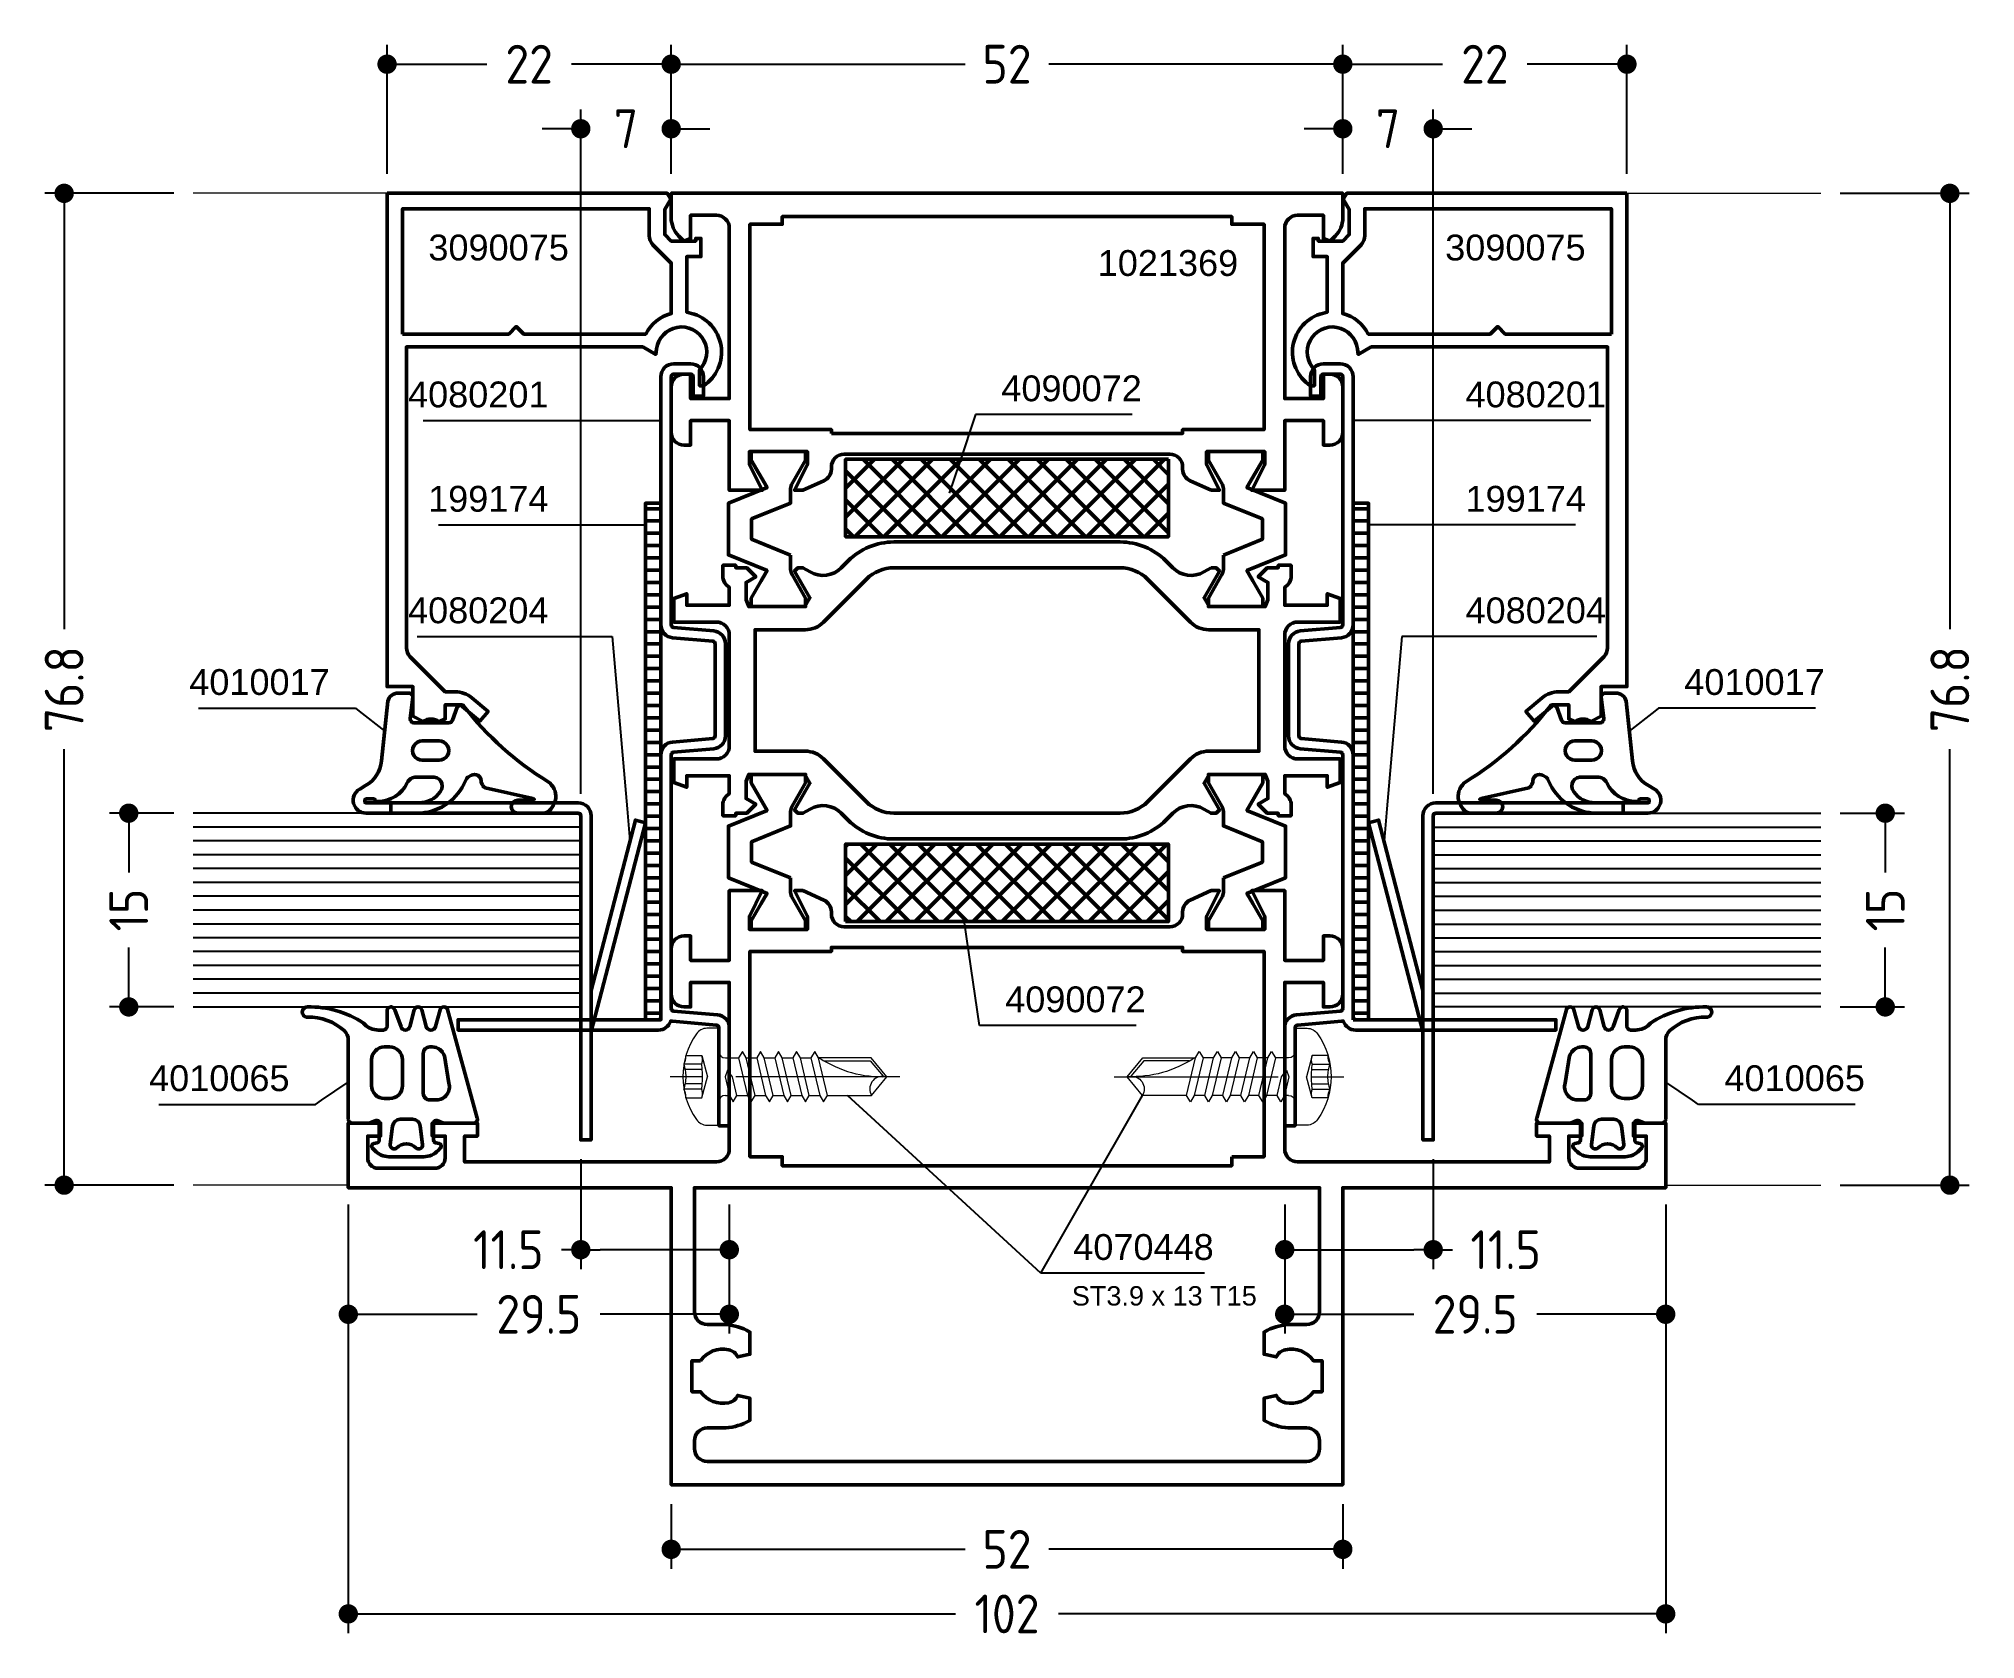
# Model space of a CAD drawing. Header units: millimetres. Extents: x 30 to 180, y 80 to 204.
import ezdxf

# ---------------------------------------------------------------- set-up
doc = ezdxf.new("R2010")
doc.units = ezdxf.units.MM
doc.linetypes.add('CENTER', pattern=[50.8, 31.75, -6.35, 6.35, -6.35])
doc.linetypes.add('HIDDEN', pattern=[9.525, 6.35, -3.175])
for name, color, linetype, lineweight in [('AM_5', 3, 'Continuous', 25), ('AM_C', 50, 'Continuous', 50), ('AM_S', 80, 'Continuous', 50), ('Cent3', 70, 'CENTER', 18), ('CHide4', 10, 'HIDDEN', 13), ('Cont2', 2, 'Continuous', 25), ('Cont3', 70, 'Continuous', 18), ('Cont4', 10, 'Continuous', 13)]:
    doc.layers.add(name, color=color, linetype=linetype, lineweight=lineweight)
doc.styles.add('HBS_DIMTEXTSTYLE', font='isocp.shx')
doc.styles.add('SWISSL', font='swissl.ttf')
doc.dimstyles.new('Konstruktionsschnitt 1-1$0', dxfattribs={"dimscale": 0, "dimtxt": 3, "dimasz": 1.5, "dimexe": 1.5, "dimexo": 1.5, "dimgap": 1.5, "dimtad": 0, "dimdsep": 46, "dimtxsty": 'HBS_DIMTEXTSTYLE', "dimblk": 'PUNKT', "dimcen": 0, "dimclrd": 3, "dimclre": 3, "dimclrt": 2, "dimadec": 1, "dimazin": 2, "dimtfac": 0.7, "dimtofl": 0, "dimtmove": 0, "dimatfit": 3, "dimfxl": 0, "dimtolj": 1, "dimtzin": 0, "dimarcsym": 0})

# ---------------------------------------------------------------- blocks, each defined once
blk = doc.blocks.new('*U22', base_point=(71.57, 97.47))
for p, q in [((71.57, 111.39), (41.57, 111.39)), ((71.57, 110.32), (41.57, 110.32)), ((71.57, 109.25), (41.57, 109.25)), ((71.57, 108.18), (41.57, 108.18)), ((71.57, 107.11), (41.57, 107.11)), ((71.57, 106.04), (41.57, 106.04)), ((71.57, 104.97), (41.57, 104.97)), ((71.57, 103.89), (41.57, 103.89)), ((71.57, 102.82), (41.57, 102.82)), ((71.57, 101.75), (41.57, 101.75)), ((71.57, 100.68), (41.57, 100.68)), ((71.57, 99.61), (41.57, 99.61)), ((71.57, 98.54), (41.57, 98.54))]:
    blk.add_line(p, q)
blk.add_lwpolyline([(41.57, 97.47), (71.57, 97.47), (71.57, 112.47), (41.57, 112.47)])
blk = doc.blocks.new('ws4070448')
at = {"layer": 'Cent3', "ltscale": 0.4}
blk.add_lwpolyline([(0, -14), (0, 3.8)], dxfattribs=at)
at = {"layer": 'CHide4', "ltscale": 0.3}
for p, q in [((-0.97, 1.33), (-0.97, 2.72)), ((-0.56, 1.33), (-0.56, 2.61)), ((0.56, 1.33), (0.56, 2.61)), ((0.97, 1.33), (0.97, 2.72))]:
    blk.add_line(p, q, dxfattribs=at)
for points in [[(-1.65, 2.56), (-1.65, 1.33)], [(1.65, 2.56), (1.65, 1.33)], [(-1.65, 1.33), (0, 0.89)], [(1.65, 1.33), (0, 0.89)]]:
    blk.add_lwpolyline(points, dxfattribs=at)
for centre, radius, start, end in [((-1.59, 3.84), 1.28, 267.2848, 298.8872), ((0, 5.49), 2.94, 250.6988, 289.3012), ((1.59, 3.84), 1.28, 241.1128, 272.7152), ((-1.31, 2.49), 1.21, 253.6643, 286.3357), ((0, 11.41), 10.13, 264.4948, 275.5052), ((1.31, 2.49), 1.21, 253.6643, 286.3357)]:
    blk.add_arc(centre, radius, start, end, dxfattribs=at)
at = {"layer": 'Cont4'}
blk.add_lwpolyline([(3.32, 1.75, 0.314856), (-3.32, 1.75, 0.244912), (-3.75, 0.93), (-3.75, 0), (3.75, 0), (3.75, 0.93, 0.244912), (3.32, 1.75, 0.138291)], format="xyb", dxfattribs=at)
for points in [[(-1.95, -1.1), (-1.45, -1.39), (0, -1.04), (0.5, -0.67), (0, -0.47), (-1.45, -0.81)], [(-1.95, -2.5), (-1.45, -2.79), (1.45, -2.1), (1.95, -1.81), (1.45, -1.52), (-1.45, -2.21)], [(-1.95, -3.9), (-1.45, -4.19), (1.45, -3.5), (1.95, -3.21), (1.45, -2.92), (-1.45, -3.61)], [(-1.95, -5.3), (-1.45, -5.59), (1.45, -4.9), (1.95, -4.61), (1.45, -4.32), (-1.45, -5.01)], [(-1.95, -6.7), (-1.45, -6.99), (1.45, -6.3), (1.95, -6.01), (1.45, -5.72), (-1.45, -6.41)], [(-1.45, -8.39), (1.45, -7.7), (1.95, -7.41), (1.45, -7.12), (-1.45, -7.81), (-1.95, -8.1)]]:
    blk.add_lwpolyline(points, close=True, dxfattribs=at)
for points in [[(-1.45, -0.5), (-1.45, -0.81)], [(-1.45, -1.39), (-1.45, -2.21)], [(-1.45, -1.39), (-1.45, -2.21)], [(1.45, -0.5), (1.45, -1.52)], [(-1.45, -2.79), (-1.45, -3.61)], [(1.45, -2.1), (1.45, -2.92)], [(-1.45, -4.19), (-1.45, -5.01)], [(1.45, -3.5), (1.45, -4.32)], [(-1.45, -5.59), (-1.45, -6.41)], [(1.45, -4.9), (1.45, -5.72)], [(-1.45, -6.99), (-1.45, -7.81)], [(1.45, -6.3), (1.45, -7.12)], [(-1.45, -8.38), (-1.45, -11.81), (0, -13), (1.45, -11.79), (1.45, -7.7)], [(1.24, -8.17), (1.24, -11.7), (0.03, -12.71)]]:
    blk.add_lwpolyline(points, dxfattribs=at)
for centre, radius, start, end in [((-1.95, -0.5), 0.5, 0, 90), ((1.95, -0.5), 0.5, 90, 180), ((8.74, -12.6), 8.74, 146.5114, 182.6031), ((-0.95, -12.64), 0.965, 350.682, 121.1143)]:
    blk.add_arc(centre, radius, start, end, dxfattribs=at)
blk = doc.blocks.new('*S260')
at = {"layer": 'AM_5', "color": 3, "linetype": 'Continuous'}
for p, q in [((94.49, 120.52), (92.65, 122.21)), ((114.25, 120.04), (115.49, 122.21))]:
    blk.add_line(p, q, dxfattribs=at)
at = {"layer": 'AM_5', "color": 3}
for p, q in [((107.63, 108.44), (94.49, 120.52)), ((107.63, 108.44), (114.25, 120.04)), ((120.28, 108.44), (107.63, 108.44))]:
    blk.add_line(p, q, dxfattribs=at)
at = {"layer": 'AM_5', "color": 2, "insert": (110.13, 109.44), "char_height": 2, "attachment_point": 7, "style": 'SWISSL'}
blk.add_mtext('4070448', dxfattribs=at)
blk = doc.blocks.new('ZAHL links')
at = {"layer": 'AM_5', "color": 2, "style": 'SWISSL'}
blk.add_attdef('XXX', (1.85, -2.5), '', height=1.5, dxfattribs=at)
blk = doc.blocks.new('PUNKT')
at = {"color": 0, "linetype": 'Continuous'}
blk.add_line((-0.5, 0), (-1, 0), dxfattribs=at)
at = {"color": 0, "linetype": 'Continuous', "const_width": 0.5}
blk.add_lwpolyline([(-0.25, 0, 1), (0.25, 0, 1)], format="xyb", close=True, dxfattribs=at)
blk = doc.blocks.new('*D25')
at = {"layer": 'AM_5', "color": 3, "lineweight": -2, "transparency": 16777216}
for p, q in [((169.5, 144.06), (174.5, 144.06)), ((173, 142.56), (173, 139.47)), ((173, 130.56), (173, 133.65)), ((169.5, 129.06), (174.5, 129.06))]:
    blk.add_line(p, q, dxfattribs=at)
at = {"layer": 'AM_5', "color": 3, "lineweight": -2, "transparency": 16777216, "xscale": 1.5, "yscale": 1.5, "zscale": 1.5}
for p, rotation in [((173, 144.06), 90), ((173, 129.06), 270)]:
    blk.add_blockref('PUNKT', p, dxfattribs=dict(at, rotation=rotation))
at = {"layer": 'AM_5', "color": 2, "transparency": 16777216, "insert": (173, 136.56), "char_height": 3, "attachment_point": 5, "rotation": 90, "style": 'HBS_DIMTEXTSTYLE'}
blk.add_mtext('\\A1;15', dxfattribs=at)
blk = doc.blocks.new('*D26')
at = {"layer": 'AM_5', "color": 3, "lineweight": -2, "transparency": 16777216}
for p, q in [((169.5, 192.06), (179.5, 192.06)), ((178, 190.56), (178, 158.31)), ((178, 116.76), (178, 149.01)), ((169.5, 115.26), (179.5, 115.26))]:
    blk.add_line(p, q, dxfattribs=at)
at = {"layer": 'AM_5', "color": 3, "lineweight": -2, "transparency": 16777216, "xscale": 1.5, "yscale": 1.5, "zscale": 1.5}
for p, rotation in [((178, 192.06), 90), ((178, 115.26), 270)]:
    blk.add_blockref('PUNKT', p, dxfattribs=dict(at, rotation=rotation))
at = {"layer": 'AM_5', "color": 2, "transparency": 16777216, "insert": (178, 153.66), "char_height": 3, "attachment_point": 5, "rotation": 90, "style": 'HBS_DIMTEXTSTYLE'}
blk.add_mtext('\\A1;76.8', dxfattribs=at)
blk = doc.blocks.new('*D27')
at = {"layer": 'AM_5', "color": 3, "lineweight": -2, "transparency": 16777216}
for p, q in [((40.5, 144.06), (35.5, 144.06)), ((37, 142.56), (37, 139.47)), ((37, 130.56), (37, 133.65)), ((40.5, 129.06), (35.5, 129.06))]:
    blk.add_line(p, q, dxfattribs=at)
at = {"layer": 'AM_5', "color": 3, "lineweight": -2, "transparency": 16777216, "xscale": 1.5, "yscale": 1.5, "zscale": 1.5}
for p, rotation in [((37, 144.06), 90), ((37, 129.06), 270)]:
    blk.add_blockref('PUNKT', p, dxfattribs=dict(at, rotation=rotation))
at = {"layer": 'AM_5', "color": 2, "transparency": 16777216, "insert": (37, 136.56), "char_height": 3, "attachment_point": 5, "rotation": 90, "style": 'HBS_DIMTEXTSTYLE'}
blk.add_mtext('\\A1;15', dxfattribs=at)
blk = doc.blocks.new('*D28')
at = {"layer": 'AM_5', "color": 3, "lineweight": -2, "transparency": 16777216}
for p, q in [((40.5, 192.06), (30.5, 192.06)), ((32, 190.56), (32, 158.31)), ((32, 116.76), (32, 149.01)), ((40.5, 115.26), (30.5, 115.26))]:
    blk.add_line(p, q, dxfattribs=at)
at = {"layer": 'AM_5', "color": 3, "lineweight": -2, "transparency": 16777216, "xscale": 1.5, "yscale": 1.5, "zscale": 1.5}
for p, rotation in [((32, 192.06), 90), ((32, 115.26), 270)]:
    blk.add_blockref('PUNKT', p, dxfattribs=dict(at, rotation=rotation))
at = {"layer": 'AM_5', "color": 2, "transparency": 16777216, "insert": (32, 153.66), "char_height": 3, "attachment_point": 5, "rotation": 90, "style": 'HBS_DIMTEXTSTYLE'}
blk.add_mtext('\\A1;76.8', dxfattribs=at)
blk = doc.blocks.new('*D29')
at = {"layer": 'AM_5', "color": 3, "lineweight": -2, "transparency": 16777216}
for p, q in [((72, 145.56), (72, 198.56)), ((79, 193.56), (79, 198.56)), ((70.5, 197.06), (69, 197.06)), ((80.5, 197.06), (82, 197.06))]:
    blk.add_line(p, q, dxfattribs=at)
at = {"layer": 'AM_5', "color": 3, "lineweight": -2, "transparency": 16777216, "xscale": 1.5, "yscale": 1.5, "zscale": 1.5}
blk.add_blockref('PUNKT', (72, 197.06), dxfattribs=at)
at = {"layer": 'AM_5', "color": 3, "lineweight": -2, "transparency": 16777216, "xscale": 1.5, "yscale": 1.5, "zscale": 1.5, "rotation": 180}
blk.add_blockref('PUNKT', (79, 197.06), dxfattribs=at)
at = {"layer": 'AM_5', "color": 2, "transparency": 16777216, "insert": (75.5, 197.06), "char_height": 3, "attachment_point": 5, "style": 'HBS_DIMTEXTSTYLE'}
blk.add_mtext('\\A1;7', dxfattribs=at)
blk = doc.blocks.new('*D30')
at = {"layer": 'AM_5', "color": 3, "lineweight": -2, "transparency": 16777216}
for p, q in [((57, 193.56), (57, 203.56)), ((79, 193.56), (79, 203.56)), ((58.5, 202.06), (64.72, 202.06)), ((77.5, 202.06), (71.28, 202.06))]:
    blk.add_line(p, q, dxfattribs=at)
at = {"layer": 'AM_5', "color": 3, "lineweight": -2, "transparency": 16777216, "xscale": 1.5, "yscale": 1.5, "zscale": 1.5, "rotation": 180}
blk.add_blockref('PUNKT', (57, 202.06), dxfattribs=at)
at = {"layer": 'AM_5', "color": 3, "lineweight": -2, "transparency": 16777216, "xscale": 1.5, "yscale": 1.5, "zscale": 1.5}
blk.add_blockref('PUNKT', (79, 202.06), dxfattribs=at)
at = {"layer": 'AM_5', "color": 2, "transparency": 16777216, "insert": (68, 202.06), "char_height": 3, "attachment_point": 5, "style": 'HBS_DIMTEXTSTYLE'}
blk.add_mtext('\\A1;22', dxfattribs=at)
blk = doc.blocks.new('*D31')
at = {"layer": 'AM_5', "color": 3, "lineweight": -2, "transparency": 16777216}
for p, q in [((79, 193.56), (79, 203.56)), ((131, 193.56), (131, 203.56)), ((80.5, 202.06), (101.76, 202.06)), ((129.5, 202.06), (108.24, 202.06))]:
    blk.add_line(p, q, dxfattribs=at)
at = {"layer": 'AM_5', "color": 3, "lineweight": -2, "transparency": 16777216, "xscale": 1.5, "yscale": 1.5, "zscale": 1.5, "rotation": 180}
blk.add_blockref('PUNKT', (79, 202.06), dxfattribs=at)
at = {"layer": 'AM_5', "color": 3, "lineweight": -2, "transparency": 16777216, "xscale": 1.5, "yscale": 1.5, "zscale": 1.5}
blk.add_blockref('PUNKT', (131, 202.06), dxfattribs=at)
at = {"layer": 'AM_5', "color": 2, "transparency": 16777216, "insert": (105, 202.06), "char_height": 3, "attachment_point": 5, "style": 'HBS_DIMTEXTSTYLE'}
blk.add_mtext('\\A1;52', dxfattribs=at)
blk = doc.blocks.new('*D32')
at = {"layer": 'AM_5', "color": 3, "lineweight": -2, "transparency": 16777216}
for p, q in [((131, 193.56), (131, 203.56)), ((153, 193.56), (153, 203.56)), ((132.5, 202.06), (138.72, 202.06)), ((151.5, 202.06), (145.28, 202.06))]:
    blk.add_line(p, q, dxfattribs=at)
at = {"layer": 'AM_5', "color": 3, "lineweight": -2, "transparency": 16777216, "xscale": 1.5, "yscale": 1.5, "zscale": 1.5, "rotation": 180}
blk.add_blockref('PUNKT', (131, 202.06), dxfattribs=at)
at = {"layer": 'AM_5', "color": 3, "lineweight": -2, "transparency": 16777216, "xscale": 1.5, "yscale": 1.5, "zscale": 1.5}
blk.add_blockref('PUNKT', (153, 202.06), dxfattribs=at)
at = {"layer": 'AM_5', "color": 2, "transparency": 16777216, "insert": (142, 202.06), "char_height": 3, "attachment_point": 5, "style": 'HBS_DIMTEXTSTYLE'}
blk.add_mtext('\\A1;22', dxfattribs=at)
blk = doc.blocks.new('*D33')
at = {"layer": 'AM_5', "color": 3, "lineweight": -2, "transparency": 16777216}
for p, q in [((131, 193.56), (131, 198.56)), ((138, 145.56), (138, 198.56)), ((129.5, 197.06), (128, 197.06)), ((139.5, 197.06), (141, 197.06))]:
    blk.add_line(p, q, dxfattribs=at)
at = {"layer": 'AM_5', "color": 3, "lineweight": -2, "transparency": 16777216, "xscale": 1.5, "yscale": 1.5, "zscale": 1.5}
blk.add_blockref('PUNKT', (131, 197.06), dxfattribs=at)
at = {"layer": 'AM_5', "color": 3, "lineweight": -2, "transparency": 16777216, "xscale": 1.5, "yscale": 1.5, "zscale": 1.5, "rotation": 180}
blk.add_blockref('PUNKT', (138, 197.06), dxfattribs=at)
at = {"layer": 'AM_5', "color": 2, "transparency": 16777216, "insert": (134.5, 197.06), "char_height": 3, "attachment_point": 5, "style": 'HBS_DIMTEXTSTYLE'}
blk.add_mtext('\\A1;7', dxfattribs=at)
blk = doc.blocks.new('*D34')
at = {"layer": 'AM_5', "color": 3, "lineweight": -2, "transparency": 16777216}
for p, q in [((138, 117.26), (138, 108.76)), ((126.5, 113.76), (126.5, 108.76)), ((128, 110.26), (136.5, 110.26)), ((138, 110.26), (139.5, 110.26))]:
    blk.add_line(p, q, dxfattribs=at)
at = {"layer": 'AM_5', "color": 3, "lineweight": -2, "transparency": 16777216, "xscale": 1.5, "yscale": 1.5, "zscale": 1.5, "rotation": 180}
blk.add_blockref('PUNKT', (126.5, 110.26), dxfattribs=at)
at = {"layer": 'AM_5', "color": 3, "lineweight": -2, "transparency": 16777216, "xscale": 1.5, "yscale": 1.5, "zscale": 1.5}
blk.add_blockref('PUNKT', (138, 110.26), dxfattribs=at)
at = {"layer": 'AM_5', "color": 2, "transparency": 16777216, "insert": (143.61, 110.26), "char_height": 3, "attachment_point": 5, "style": 'HBS_DIMTEXTSTYLE'}
blk.add_mtext('\\A1;11.5', dxfattribs=at)
blk = doc.blocks.new('*D35')
at = {"layer": 'AM_5', "color": 3, "lineweight": -2, "transparency": 16777216}
for p, q in [((126.5, 113.76), (126.5, 103.76)), ((156, 113.76), (156, 103.76)), ((128, 105.26), (136.49, 105.26)), ((154.5, 105.26), (146.01, 105.26))]:
    blk.add_line(p, q, dxfattribs=at)
at = {"layer": 'AM_5', "color": 3, "lineweight": -2, "transparency": 16777216, "xscale": 1.5, "yscale": 1.5, "zscale": 1.5, "rotation": 180}
blk.add_blockref('PUNKT', (126.5, 105.26), dxfattribs=at)
at = {"layer": 'AM_5', "color": 3, "lineweight": -2, "transparency": 16777216, "xscale": 1.5, "yscale": 1.5, "zscale": 1.5}
blk.add_blockref('PUNKT', (156, 105.26), dxfattribs=at)
at = {"layer": 'AM_5', "color": 2, "transparency": 16777216, "insert": (141.25, 105.26), "char_height": 3, "attachment_point": 5, "style": 'HBS_DIMTEXTSTYLE'}
blk.add_mtext('\\A1;29.5', dxfattribs=at)
blk = doc.blocks.new('*D36')
at = {"layer": 'AM_5', "color": 3, "lineweight": -2, "transparency": 16777216}
for p, q in [((54, 113.76), (54, 80.56)), ((156, 113.56), (156, 80.56)), ((55.5, 82.06), (101.01, 82.06)), ((154.5, 82.06), (108.99, 82.06))]:
    blk.add_line(p, q, dxfattribs=at)
at = {"layer": 'AM_5', "color": 3, "lineweight": -2, "transparency": 16777216, "xscale": 1.5, "yscale": 1.5, "zscale": 1.5, "rotation": 180}
blk.add_blockref('PUNKT', (54, 82.06), dxfattribs=at)
at = {"layer": 'AM_5', "color": 3, "lineweight": -2, "transparency": 16777216, "xscale": 1.5, "yscale": 1.5, "zscale": 1.5}
blk.add_blockref('PUNKT', (156, 82.06), dxfattribs=at)
at = {"layer": 'AM_5', "color": 2, "transparency": 16777216, "insert": (105, 82.06), "char_height": 3, "attachment_point": 5, "style": 'HBS_DIMTEXTSTYLE'}
blk.add_mtext('\\A1;102', dxfattribs=at)
blk = doc.blocks.new('*D37')
at = {"layer": 'AM_5', "color": 3, "lineweight": -2, "transparency": 16777216}
for p, q in [((72, 117.26), (72, 108.76)), ((83.5, 113.76), (83.5, 108.76)), ((72, 110.26), (70.5, 110.26)), ((82, 110.26), (73.5, 110.26))]:
    blk.add_line(p, q, dxfattribs=at)
at = {"layer": 'AM_5', "color": 3, "lineweight": -2, "transparency": 16777216, "xscale": 1.5, "yscale": 1.5, "zscale": 1.5, "rotation": 180}
blk.add_blockref('PUNKT', (72, 110.26), dxfattribs=at)
at = {"layer": 'AM_5', "color": 3, "lineweight": -2, "transparency": 16777216, "xscale": 1.5, "yscale": 1.5, "zscale": 1.5}
blk.add_blockref('PUNKT', (83.5, 110.26), dxfattribs=at)
at = {"layer": 'AM_5', "color": 2, "transparency": 16777216, "insert": (66.39, 110.26), "char_height": 3, "attachment_point": 5, "style": 'HBS_DIMTEXTSTYLE'}
blk.add_mtext('\\A1;11.5', dxfattribs=at)
blk = doc.blocks.new('*D38')
at = {"layer": 'AM_5', "color": 3, "lineweight": -2, "transparency": 16777216}
for p, q in [((54, 113.76), (54, 103.76)), ((83.5, 113.76), (83.5, 103.76)), ((55.5, 105.26), (63.99, 105.26)), ((82, 105.26), (73.51, 105.26))]:
    blk.add_line(p, q, dxfattribs=at)
at = {"layer": 'AM_5', "color": 3, "lineweight": -2, "transparency": 16777216, "xscale": 1.5, "yscale": 1.5, "zscale": 1.5, "rotation": 180}
blk.add_blockref('PUNKT', (54, 105.26), dxfattribs=at)
at = {"layer": 'AM_5', "color": 3, "lineweight": -2, "transparency": 16777216, "xscale": 1.5, "yscale": 1.5, "zscale": 1.5}
blk.add_blockref('PUNKT', (83.5, 105.26), dxfattribs=at)
at = {"layer": 'AM_5', "color": 2, "transparency": 16777216, "insert": (68.75, 105.26), "char_height": 3, "attachment_point": 5, "style": 'HBS_DIMTEXTSTYLE'}
blk.add_mtext('\\A1;29.5', dxfattribs=at)
blk = doc.blocks.new('*S261')
at = {"layer": 'AM_5', "color": 3, "linetype": 'Continuous'}
blk.add_line((134.3, 174.46), (131.8, 174.46), dxfattribs=at)
at = {"layer": 'AM_5', "color": 3}
for p, q in [((138, 174.46), (134.3, 174.46)), ((150.2, 174.46), (138, 174.46))]:
    blk.add_line(p, q, dxfattribs=at)
at = {"layer": 'AM_5', "color": 2, "insert": (140.5, 175.46), "char_height": 2, "attachment_point": 7, "style": 'SWISSL'}
blk.add_mtext('4080201', dxfattribs=at)
blk = doc.blocks.new('*S262')
at = {"layer": 'AM_5', "color": 3, "linetype": 'Continuous'}
blk.add_line((135.5, 166.38), (133, 166.38), dxfattribs=at)
at = {"layer": 'AM_5', "color": 3}
for p, q in [((138, 166.38), (135.5, 166.38)), ((149.02, 166.38), (138, 166.38))]:
    blk.add_line(p, q, dxfattribs=at)
at = {"layer": 'AM_5', "color": 2, "insert": (140.5, 167.38), "char_height": 2, "attachment_point": 7, "style": 'SWISSL'}
blk.add_mtext('199174', dxfattribs=at)
blk = doc.blocks.new('*S263')
at = {"layer": 'AM_5', "color": 3}
for p, q in [((135.56, 157.74), (134.41, 144.41)), ((150.66, 157.74), (135.56, 157.74))]:
    blk.add_line(p, q, dxfattribs=at)
at = {"layer": 'AM_5', "color": 3, "linetype": 'Continuous'}
blk.add_line((134.41, 144.41), (134.19, 141.92), dxfattribs=at)
at = {"layer": 'AM_5', "color": 2, "insert": (140.5, 158.74), "char_height": 2, "attachment_point": 7, "style": 'SWISSL'}
blk.add_mtext('4080204', dxfattribs=at)
blk = doc.blocks.new('*S264')
at = {"layer": 'AM_5', "color": 3, "linetype": 'Continuous'}
blk.add_line((155.15, 151.96), (153.18, 150.41), dxfattribs=at)
at = {"layer": 'AM_5', "color": 3}
for p, q in [((155.44, 152.19), (155.15, 151.96)), ((167.59, 152.19), (155.44, 152.19))]:
    blk.add_line(p, q, dxfattribs=at)
at = {"layer": 'AM_5', "color": 2, "insert": (157.44, 153.19), "char_height": 2, "attachment_point": 7, "style": 'SWISSL'}
blk.add_mtext('4010017', dxfattribs=at)
blk = doc.blocks.new('*S265')
at = {"layer": 'AM_5', "color": 3, "linetype": 'Continuous'}
blk.add_line((158.07, 121.83), (156, 123.24), dxfattribs=at)
at = {"layer": 'AM_5', "color": 3}
for p, q in [((158.55, 121.51), (158.07, 121.83)), ((170.68, 121.51), (158.55, 121.51))]:
    blk.add_line(p, q, dxfattribs=at)
at = {"layer": 'AM_5', "color": 2, "insert": (160.55, 122.51), "char_height": 2, "attachment_point": 7, "style": 'SWISSL'}
blk.add_mtext('4010065', dxfattribs=at)
blk = doc.blocks.new('*S266')
at = {"layer": 'AM_5', "color": 3}
for p, q in [((102.56, 174.93), (101.32, 171.2)), ((114.7, 174.93), (102.56, 174.93))]:
    blk.add_line(p, q, dxfattribs=at)
at = {"layer": 'AM_5', "color": 3, "linetype": 'Continuous'}
blk.add_line((101.32, 171.2), (100.53, 168.83), dxfattribs=at)
at = {"layer": 'AM_5', "color": 2, "insert": (104.56, 175.93), "char_height": 2, "attachment_point": 7, "style": 'SWISSL'}
blk.add_mtext('4090072', dxfattribs=at)
blk = doc.blocks.new('*S267')
at = {"layer": 'AM_5', "color": 3, "linetype": 'Continuous'}
blk.add_line((102.04, 133.27), (101.69, 135.75), dxfattribs=at)
at = {"layer": 'AM_5', "color": 3}
for p, q in [((102.86, 127.62), (102.04, 133.27)), ((114.99, 127.62), (102.86, 127.62))]:
    blk.add_line(p, q, dxfattribs=at)
at = {"layer": 'AM_5', "color": 2, "insert": (104.86, 128.62), "char_height": 2, "attachment_point": 7, "style": 'SWISSL'}
blk.add_mtext('4090072', dxfattribs=at)
blk = doc.blocks.new('*S268')
at = {"layer": 'AM_5', "color": 3}
for p, q in [((59.8, 174.46), (72, 174.46)), ((72, 174.46), (75.7, 174.46))]:
    blk.add_line(p, q, dxfattribs=at)
at = {"layer": 'AM_5', "color": 3, "linetype": 'Continuous'}
blk.add_line((75.7, 174.46), (78.2, 174.46), dxfattribs=at)
at = {"layer": 'AM_5', "color": 2, "insert": (69.5, 175.46), "char_height": 2, "attachment_point": 9, "style": 'SWISSL'}
blk.add_mtext('4080201', dxfattribs=at)
blk = doc.blocks.new('*S269')
at = {"layer": 'AM_5', "color": 3}
for p, q in [((60.98, 166.38), (72, 166.38)), ((72, 166.38), (74.5, 166.38))]:
    blk.add_line(p, q, dxfattribs=at)
at = {"layer": 'AM_5', "color": 3, "linetype": 'Continuous'}
blk.add_line((74.5, 166.38), (77, 166.38), dxfattribs=at)
at = {"layer": 'AM_5', "color": 2, "insert": (69.5, 167.38), "char_height": 2, "attachment_point": 9, "style": 'SWISSL'}
blk.add_mtext('199174', dxfattribs=at)
blk = doc.blocks.new('*S270')
at = {"layer": 'AM_5', "color": 3}
for p, q in [((59.34, 157.74), (74.44, 157.74)), ((74.44, 157.74), (75.59, 144.41))]:
    blk.add_line(p, q, dxfattribs=at)
at = {"layer": 'AM_5', "color": 3, "linetype": 'Continuous'}
blk.add_line((75.59, 144.41), (75.81, 141.92), dxfattribs=at)
at = {"layer": 'AM_5', "color": 2, "insert": (69.5, 158.74), "char_height": 2, "attachment_point": 9, "style": 'SWISSL'}
blk.add_mtext('4080204', dxfattribs=at)
blk = doc.blocks.new('*S271')
at = {"layer": 'AM_5', "color": 3}
for p, q in [((42.41, 152.19), (54.56, 152.19)), ((54.56, 152.19), (54.85, 151.96))]:
    blk.add_line(p, q, dxfattribs=at)
at = {"layer": 'AM_5', "color": 3, "linetype": 'Continuous'}
blk.add_line((54.85, 151.96), (56.82, 150.41), dxfattribs=at)
at = {"layer": 'AM_5', "color": 2, "insert": (52.56, 153.19), "char_height": 2, "attachment_point": 9, "style": 'SWISSL'}
blk.add_mtext('4010017', dxfattribs=at)
blk = doc.blocks.new('*S272')
at = {"layer": 'AM_5', "color": 3, "linetype": 'Continuous'}
blk.add_line((51.93, 121.83), (54, 123.24), dxfattribs=at)
at = {"layer": 'AM_5', "color": 3}
for p, q in [((39.32, 121.51), (51.45, 121.51)), ((51.45, 121.51), (51.93, 121.83))]:
    blk.add_line(p, q, dxfattribs=at)
at = {"layer": 'AM_5', "color": 2, "insert": (49.45, 122.51), "char_height": 2, "attachment_point": 9, "style": 'SWISSL'}
blk.add_mtext('4010065', dxfattribs=at)
blk = doc.blocks.new('*D56')
at = {"layer": 'AM_5', "color": 3, "lineweight": -2, "transparency": 16777216}
for p, q in [((79, 90.56), (79, 85.56)), ((131, 90.56), (131, 85.56)), ((80.5, 87.06), (101.76, 87.06)), ((129.5, 87.06), (108.24, 87.06))]:
    blk.add_line(p, q, dxfattribs=at)
at = {"layer": 'AM_5', "color": 3, "lineweight": -2, "transparency": 16777216, "xscale": 1.5, "yscale": 1.5, "zscale": 1.5, "rotation": 180}
blk.add_blockref('PUNKT', (79, 87.06), dxfattribs=at)
at = {"layer": 'AM_5', "color": 3, "lineweight": -2, "transparency": 16777216, "xscale": 1.5, "yscale": 1.5, "zscale": 1.5}
blk.add_blockref('PUNKT', (131, 87.06), dxfattribs=at)
at = {"layer": 'AM_5', "color": 2, "transparency": 16777216, "insert": (105, 87.06), "char_height": 3, "attachment_point": 5, "style": 'HBS_DIMTEXTSTYLE'}
blk.add_mtext('\\A1;52', dxfattribs=at)
blk = doc.blocks.new('WI3090075')
for points in [[(0, 22), (0, 0.3), (-0.45, 0.04), (-1.25, 0.5), (-3.2, 0.5), (-3.7, 0), (-3.7, -1.9), (-3.5, -1.9), (-3.5, -2.3), (-4.9, -2.3), (-4.9, -1.2), (-9.2, -1.2), (-9.3, -1.57, -0.652679), (-14.9, -2.49), (-14.9, -2.2), (-13.66, -2.2, 1.382111), (-12.04, 1.13), (-12.48, 1.19), (-11.9, 2.2), (-11.9, 20.5), (-35.19, 20.5, 0.198912), (-35.89, 20.21), (-38.6, 17.5), (-38.6, 16.71, -0.176327), (-39.07, 15.43), (-40.12, 14.18), (-40.88, 14.82), (-39.6, 16.35), (-39.6, 17.5), (-40.7, 17.5), (-40.93, 17.99, 0.339409), (-40.9, 19.21), (-40.5, 20), (-38.2, 20), (-38.2, 22), (0, 22)], [(-10.9, 20.8), (-10.9, 12.58), (-10.32, 12), (-10.9, 11.42), (-10.9, 1.97, -0.213458), (-9.31, 0), (-5.4, 0), (-3.99, 1.41, -0.198912), (-3.28, 1.7), (-1.2, 1.7), (-1.2, 20.8), (-10.9, 20.8)]]:
    blk.add_lwpolyline(points, format="xyb", close=True)
blk = doc.blocks.new('WI1021369')
for points in [[(23, 15.8), (23, 16.45), (21, 15.45), (20, 15.45), (20, 19.95), (21, 19.95), (23, 18.95), (23, 21.5), (17.6, 21.5), (17.6, 24.5), (19.5, 24.5), (19.5, 25, 0.414214), (18.5, 26), (15, 26, 0.414214), (14, 25), (14, 24.5), (15.9, 24.5), (15.9, 21.5), (3, 21.5, -0.414214), (2, 22.5), (2, 42), (4, 42), (4, 41), (5, 41), (5, 44.5), (4, 44.5), (4, 43.5), (2.3, 43.5, -0.414214), (1.5, 44.3), (1.5, 48.7, -0.414214), (2.3, 49.5), (4, 49.5), (4, 48.5), (5, 48.5), (5, 51), (0, 51), (0, 26), (-23, 26), (-23, -26), (0, -26), (0, -51), (5, -51), (5, -48.5), (4, -48.5), (4, -49.5), (2.3, -49.5, -0.414214), (1.5, -48.7), (1.5, -44.3, -0.414214), (2.3, -43.5), (4, -43.5), (4, -44.5), (5, -44.5), (5, -41), (4, -41), (4, -42), (2, -42), (2, -22.5, -0.414214), (3, -21.5), (15.9, -21.5), (15.9, -24.5), (14, -24.5), (14, -25, 0.414214), (15, -26), (18.5, -26, 0.414214), (19.5, -25), (19.5, -24.5), (17.6, -24.5), (17.6, -21.5), (23, -21.5), (23, -18.95), (21, -19.95), (20, -19.95), (20, -15.45), (21, -15.45), (23, -16.45), (23, -15.8), (22.27, -14.19, 0.294108), (21.36, -13.6), (21.2, -13.6, -0.414214), (20.2, -12.6), (20.2, 12.6, -0.414214), (21.2, 13.6), (21.36, 13.6, 0.294108), (22.27, 14.19), (23, 15.8)], [(48, -15.8), (47.68, -15.25, -0.339454), (48, -12.83), (48.54, -12.29, 0.198912), (50, -8.76), (50, 8.76, 0.198912), (48.54, 12.29), (48, 12.83, -0.339454), (47.68, 15.24), (48, 15.8), (48, 16.19), (47.74, 16.45), (45.68, 15.26), (45, 15.65), (45, 20), (45.52, 20.2), (46.87, 20.2), (47.3, 19.45), (48, 20.15), (48, 21), (48.2, 21), (48.2, 22), (47.37, 22, 0.26795), (46.5, 21.5), (45.1, 21.5), (45.1, 24.8), (45.99, 24.8), (45.62, 25.8), (43.8, 25.8), (43.8, 22.5, -0.414214), (42.8, 21.5), (34.2, 21.5, -0.414214), (33.2, 22.5), (33.2, 25.8), (31.38, 25.8), (31.01, 24.8), (31.9, 24.8), (31.9, 21.5), (30.5, 21.5, 0.267949), (29.63, 22), (28.8, 22), (28.8, 21), (29, 21), (29, 20.15), (29.7, 19.45), (30.13, 20.2), (31.48, 20.2), (32, 20), (32, 15.65), (31.32, 15.26), (29.26, 16.45), (29, 16.19), (29, 15.8), (29.32, 15.24, -0.339454), (29, 12.83), (28.46, 12.29, 0.198912), (27, 8.76), (27, -8.76, 0.198912), (28.46, -12.29), (29, -12.83, -0.339456), (29.32, -15.25), (29, -15.8), (29, -16.19), (29.26, -16.45), (31.32, -15.26), (32, -15.65), (32, -20), (31.48, -20.2), (30.13, -20.2), (29.7, -19.45), (29, -20.15), (29, -21), (29, -21), (28.8, -21), (28.8, -22), (29.63, -22, 0.267949), (30.5, -21.5), (31.9, -21.5), (31.9, -24.8), (31.01, -24.8), (31.38, -25.8), (33.2, -25.8), (33.2, -22.5, -0.414214), (34.2, -21.5), (42.8, -21.5, -0.414214), (43.8, -22.5), (43.8, -25.8), (45.62, -25.8), (45.99, -24.8), (45.1, -24.8), (45.1, -21.5), (46.5, -21.5, 0.267949), (47.37, -22), (48.2, -22), (48.2, -21), (48, -21), (48, -21), (48, -20.15), (47.3, -19.45), (46.87, -20.2), (45.52, -20.2), (45, -20), (45, -15.65), (45.68, -15.26), (47.74, -16.45), (48, -16.19), (48, -15.8)], [(54, -15.8), (54.73, -14.19, -0.294108), (55.64, -13.6), (55.8, -13.6, 0.414214), (56.8, -12.6), (56.8, 12.6, 0.414214), (55.8, 13.6), (55.64, 13.6, -0.294108), (54.73, 14.19), (54, 15.8), (54, 16.45), (56, 15.45), (57, 15.45), (57, 19.95), (56, 19.95), (54, 18.95), (54, 21.5), (59.4, 21.5), (59.4, 24.5), (57.5, 24.5), (57.5, 25, -0.414214), (58.5, 26), (62, 26, -0.414214), (63, 25), (63, 24.5), (61.1, 24.5), (61.1, 21.5), (74.3, 21.5, 0.414214), (75.3, 22.5), (75.3, 24.5), (73.5, 24.5), (73.29, 25.01), (73.69, 25.41, -0.198912), (75.1, 26), (77, 26), (77, -26), (75.1, -26, -0.198912), (73.69, -25.41), (73.29, -25.01), (73.5, -24.5), (75.3, -24.5), (75.3, -22.5, 0.414214), (74.3, -21.5), (61.1, -21.5), (61.1, -24.5), (63, -24.5), (63, -25, -0.414214), (62, -26), (58.5, -26, -0.414214), (57.5, -25), (57.5, -24.5), (59.4, -24.5), (59.4, -21.5), (54, -21.5), (54, -18.95), (56, -19.95), (57, -19.95), (57, -15.45), (56, -15.45), (54, -16.45), (54, -15.8)], [(-13.4, 23.72), (-13.4, 24.4), (-15.8, 24.4), (-15.8, 23.72, 0.303728), (-16.65, 21.55, 0.235067), (-16.09, 20.85), (-16.3, 19.9), (-18.02, 19.9), (-18.16, 20.17, -0.119256), (-18.6, 22), (-18.6, 23.2, 0.414214), (-19.6, 24.2), (-20.2, 24.2, 0.414214), (-21.2, 23.2), (-21.2, -23.2, 0.414214), (-20.2, -24.2), (-19.6, -24.2, 0.414214), (-18.6, -23.2), (-18.6, -22, -0.119256), (-18.16, -20.17), (-18.02, -19.9), (-16.3, -19.9), (-16.09, -20.85, 0.235067), (-16.65, -21.55, 0.303728), (-15.8, -23.72), (-15.8, -24.4), (-13.4, -24.4), (-13.4, -23.72, 0.303724), (-12.55, -21.55, 0.235067), (-13.11, -20.85), (-12.9, -19.9), (-11.18, -19.9), (-11.04, -20.17, -0.119256), (-10.6, -22), (-10.6, -23.2, 0.414214), (-9.6, -24.2), (0, -24.2), (0, 24.2), (-9.6, 24.2, 0.414214), (-10.6, 23.2), (-10.6, 22, -0.119256), (-11.04, 20.17), (-11.18, 19.9), (-12.9, 19.9), (-13.11, 20.85, 0.235067), (-12.55, 21.55, 0.303724), (-13.4, 23.72)], [(23.99, 16.75), (22.87, 16.75, 0.131652), (22.47, 16.64), (20.66, 15.6), (20, 15.6), (20, 19.8), (20.66, 19.8), (22, 19.03), (22.49, 18.74), (22.79, 18.57), (24, 21.57), (28, 21.57), (29.21, 18.57), (31.34, 19.8), (32, 19.8), (32, 15.6), (31.34, 15.6), (29.53, 16.64, 0.131652), (29.13, 16.75), (28.01, 16.75), (26.79, 19.77), (25.21, 19.77)], [(48.99, 16.75), (47.87, 16.75, 0.131652), (47.47, 16.64), (45.66, 15.6), (45, 15.6), (45, 19.8), (45.66, 19.8), (47, 19.03), (47.49, 18.74), (47.79, 18.57), (49, 21.57), (53, 21.57), (54.21, 18.57), (56.34, 19.8), (57, 19.8), (57, 15.6), (56.34, 15.6), (54.53, 16.64, 0.131652), (54.13, 16.75), (53.01, 16.75), (51.79, 19.77), (50.21, 19.77)], [(29, -8.76, 0.198912), (29.88, -10.88), (33.21, -14.21, -0.198912), (33.8, -15.63), (33.8, -19.5), (43.2, -19.5), (43.2, -15.63, -0.198912), (43.79, -14.21), (47.12, -10.88, 0.198912), (48, -8.76), (48, 8.76, 0.198912), (47.12, 10.88), (43.79, 14.21, -0.198912), (43.2, 15.63), (43.2, 19.5), (33.8, 19.5), (33.8, 15.63, -0.198912), (33.21, 14.21), (29.88, 10.88, 0.198912), (29, 8.76), (29, -8.76)], [(23.99, -16.75), (22.87, -16.75, -0.131652), (22.47, -16.64), (20.66, -15.6), (20, -15.6), (20, -19.8), (20.66, -19.8), (22, -19.03), (22.49, -18.74), (22.79, -18.57), (24, -21.57), (28, -21.57), (29.21, -18.57), (31.34, -19.8), (32, -19.8), (32, -15.6), (31.34, -15.6), (29.53, -16.64, -0.131652), (29.13, -16.75), (28.01, -16.75), (26.79, -19.77), (25.21, -19.77)], [(48.99, -16.75), (47.87, -16.75, -0.131652), (47.47, -16.64), (45.66, -15.6), (45, -15.6), (45, -19.8), (45.66, -19.8), (47, -19.03), (47.49, -18.74), (47.79, -18.57), (49, -21.57), (53, -21.57), (54.21, -18.57), (56.34, -19.8), (57, -19.8), (57, -15.6), (56.34, -15.6), (54.53, -16.64, -0.131652), (54.13, -16.75), (53.01, -16.75), (51.79, -19.77), (50.21, -19.77)]]:
    blk.add_lwpolyline(points, format="xyb", close=True)
for points in [[(2.4, -17.4), (2.4, -19.9), (18.3, -19.9), (18.3, -13.6), (18.6, -13.6), (18.6, 13.6), (18.3, 13.6), (18.3, 19.9), (2.4, 19.9), (2.4, 17.4), (1.7, 17.4), (1.7, -17.4), (2.4, -17.4)], [(58.4, 13.6), (58.7, 13.6), (58.7, 19.9), (74.6, 19.9), (74.6, 17.4), (75.2, 17.4), (75.2, -17.4), (74.6, -17.4), (74.6, -19.9), (58.7, -19.9), (58.7, -13.6), (58.4, -13.6), (58.4, 13.6)]]:
    blk.add_lwpolyline(points, close=True)
blk = doc.blocks.new('WI199174')
h = blk.add_hatch()
h.set_pattern_fill('LINE', color=256, scale=0.3, angle=90)
h.paths.add_polyline_path([(0, 1.2), (0, 0), (40, 0), (40, 1.2)])
blk.add_lwpolyline([(0, 1.2), (0, 0), (40, 0), (40, 1.2)], close=True)
blk = doc.blocks.new('WI4010017')
for points in [[(-3.46, 2.42, -0.240056), (-5.37, 3.66), (-5.63, 4.12, 0.767327), (-7.5, 3.62), (-7.5, -0.35, 0.286745), (-5.25, -3.94), (-4.85, -4.14, -0.149451), (-4.72, -4.26), (-4.57, -4.53, -0.57735), (-5, -5.28), (-5.12, -5.28), (-5.16, -5.31, 0.158399), (-5.55, -5.6), (-6.36, -9.28, -0.113567), (-6.42, -9.4, -0.190093), (-6.5, -9.19), (-6.5, -8.12, 1), (-7.5, -8.12), (-7.5, -10.18, 0.009709), (-7.5, -10.22, 0.587918), (-5.07, -10.47, -0.09166), (0.81, -3.93, 0.553622), (0.7, -3.44), (-0.3, -3.07, -0.315299), (-0.5, -2.79), (-0.5, -0.1, -0.449698), (-0.16, 0.2), (1.46, 0, 0.449698), (1.8, 0.3), (1.8, 1.16, 0.354573), (1.17, 1.94), (-3.46, 2.42)], [(-3.46, 2.42, -0.240056), (-5.37, 3.66), (-5.63, 4.12, 0.767327), (-7.5, 3.62), (-7.5, -0.35, 0.286745), (-5.25, -3.94), (-4.85, -4.14, -0.149451), (-4.72, -4.26), (-4.57, -4.53, -0.57735), (-5, -5.28), (-5.12, -5.28), (-5.16, -5.31, 0.158399), (-5.55, -5.6), (-6.36, -9.28, -0.113567), (-6.42, -9.4, -0.190093), (-6.5, -9.19), (-6.5, -8.12, 1), (-7.5, -8.12), (-7.5, -10.18, 0.009709), (-7.5, -10.22, 0.587918), (-5.07, -10.47, -0.09166), (0.81, -3.93, 0.553622), (0.7, -3.44), (-0.3, -3.07, -0.315299), (-0.5, -2.79), (-0.5, -0.1, -0.449698), (-0.16, 0.2), (1.46, 0, 0.449698), (1.8, 0.3), (1.8, 1.16, 0.354573), (1.17, 1.94), (-3.46, 2.42)], [(-4.7, -0.28, 0.292811), (-5.16, 0.44, -0.290987), (-6.6, 2.71), (-6.6, 2.92), (-6.5, 2.92, 0.414214), (-6.4, 3.02), (-6.4, 3.62, 0.414214), (-6.5, 3.72), (-6.6, 3.72, 0.414214), (-6.7, 3.62), (-6.7, -0.48, 0.244698), (-5.85, -2.12), (-5.8, -2.15, 0.673804), (-4.71, -1.45), (-4.7, -0.28)], [(-4.7, -0.28, 0.292811), (-5.16, 0.44, -0.290987), (-6.6, 2.71), (-6.6, 2.92), (-6.5, 2.92, 0.414214), (-6.4, 3.02), (-6.4, 3.62, 0.414214), (-6.5, 3.72), (-6.6, 3.72, 0.414214), (-6.7, 3.62), (-6.7, -0.48, 0.244698), (-5.85, -2.12), (-5.8, -2.15, 0.673804), (-4.71, -1.45), (-4.7, -0.28)], [(-1.91, -0.73, 1.006711), (-3.4, -0.73), (-3.4, -2.03, 1.006711), (-1.91, -2.03), (-1.91, -0.73)], [(-1.91, -0.73, 1.006711), (-3.4, -0.73), (-3.4, -2.03, 1.006711), (-1.91, -2.03), (-1.91, -0.73)], [(-1.91, -0.73, 1.006711), (-3.4, -0.73), (-3.4, -2.03, 1.006711), (-1.91, -2.03), (-1.91, -0.73)]]:
    blk.add_lwpolyline(points, format="xyb", close=True)
blk = doc.blocks.new('WI4010065')
for points in [[(0.3, 0, 0.414214), (0, -0.3), (0, -1.62), (0.19, -2.13, -0.520567), (0, -2.4), (-1.33, -2.4, -0.36397), (-1.53, -2.23), (-1.58, -1.97, 0.594937), (-1.91, -1.85), (-2.12, -2.05, 0.208), (-2.6, -3.15), (-2.6, -5.85, 0.208), (-2.12, -6.95), (-1.91, -7.15, 0.594937), (-1.58, -7.03), (-1.53, -6.77, -0.36397), (-1.33, -6.6), (0, -6.6, -0.520567), (0.19, -6.87), (0, -7.38), (0, -9.7, 0.505497), (0.39, -9.99), (8.79, -7.69, 0.751737), (8.78, -7.11), (7.47, -6.76, -0.767327), (7.47, -6.04), (8.78, -5.69, 0.767327), (8.78, -5.11), (7.46, -4.76, -0.767327), (7.46, -4.08), (8.78, -3.59, 0.876976), (8.7, -3), (7.5, -3, -0.414214), (7.2, -2.7), (7.2, -2.48, -0.051818), (7.23, -2.17, -0.225446), (7.75, -1.18, 0.150709), (9, 3.17, 1.016945), (8.2, 3.15, -0.195341), (7.16, 0.33, -0.211259), (6.42, 0)], [(4.9, -1.8, -0.414214), (5.9, -2.8), (5.9, -3.2, -0.414214), (4.9, -4.2), (2.9, -4.2, -0.414214), (1.9, -3.2), (1.9, -2.8, -0.414214), (2.9, -1.8)], [(0.3, -4.98), (0.3, -4.02, 0.378866), (-0.23, -3.43), (-1.66, -3.25, 0.717695), (-1.91, -3.76, -0.421053), (-1.91, -5.24, 0.717695), (-1.66, -5.75), (-0.23, -5.57, 0.378866)], [(5.4, -5.8, -0.414214), (5.9, -6.3), (5.9, -6.49, -0.328465), (5.2, -7.44), (3.1, -7.78, -0.505497), (1.8, -6.83), (1.8, -6.3, -0.414214), (2.3, -5.8)]]:
    blk.add_lwpolyline(points, format="xyb", close=True)
blk = doc.blocks.new('WI4080201')
blk.add_lwpolyline([(-49, 1, 0.414214), (-48.8, 0.8), (-28.48, 0.8, -0.388879), (-27.49, -0.11), (-27.22, -3.22, 0.388879), (-27.02, -3.4), (-19.88, -3.4, 0.388879), (-19.68, -3.22), (-19.41, -0.11, -0.388879), (-18.42, 0.8), (0.8, 0.8, -0.414214), (1.8, -0.2), (1.8, -1.5, -0.414214), (0.8, -2.5), (-0.7, -2.5), (-0.7, -1.7), (0.8, -1.7, 0.414214), (1, -1.5), (1, -0.2, 0.414214), (0.8, 0), (-18.42, 0, 0.388879), (-18.62, -0.18), (-18.89, -3.29, -0.388879), (-19.88, -4.2), (-27.02, -4.2, -0.388879), (-28.01, -3.29), (-28.28, -0.18, 0.388879), (-28.48, 0), (-48.12, 0, 0.388879), (-48.32, -0.18), (-48.61, -3.59, -0.388879), (-49.61, -4.5), (-57.2, -4.5), (-57.2, -3.7), (-49.61, -3.7, 0.388879), (-49.41, -3.52), (-49.11, -0.11, -0.039327), (-49.09, 0.04, -0.331311), (-49.8, 1), (-49.8, 16.5), (-49, 16.5), (-49, 1)], format="xyb", close=True)
blk = doc.blocks.new('WI4080204')
blk.add_lwpolyline([(0.8, 0.2, -0.414214), (-0.2, -0.8), (-25.3, -0.8), (-25.3, 0), (-0.2, 0, 0.414214), (0, 0.2), (0, 14.7), (0.8, 14.7), (0.8, 0.2)], format="xyb", close=True)
blk.add_lwpolyline([(-13.72, -0.8), (-0.53, -4.23), (-0.74, -5), (-16.9, -0.8)])
blk = doc.blocks.new('WI4090072')
h = blk.add_hatch()
h.set_pattern_fill('ANSI37', color=256, scale=0.5, style=0)
h.set_pattern_definition([(45, (-1e-15, 0.4), (-1.12253, 1.12253), []), (135, (-1e-15, 0.4), (-1.12253, -1.12253), [])])
h.paths.add_polyline_path([(12.5, 6.4), (-12.5, 6.4), (-12.5, 0.4), (12.5, 0.4)])
blk.add_lwpolyline([(12.5, 6.4), (12.5, 0.4), (-12.5, 0.4), (-12.5, 6.4), (12.5, 6.4)], close=True)

msp = doc.modelspace()

# ---------------------------------------------------------------- linework, layer by layer
at = {"layer": 'Cont3'}
for p, q in [((57, 192.063), (42, 192.063)), ((153, 192.063), (168, 192.063)), ((54, 115.263), (42, 115.263)), ((156, 115.263), (168, 115.263))]:
    msp.add_line(p, q, dxfattribs=at)

# ---------------------------------------------------------------- block references
at = {"rotation": 90}
msp.add_blockref('ws4070448', (82.7, 123.658), dxfattribs=at)
at = {"xscale": -1, "rotation": 270}
msp.add_blockref('ws4070448', (127.3, 123.658), dxfattribs=at)
at = {"layer": 'AM_5'}
for name in ['*S268', '*S266', '*S261', '*S269', '*S262', '*S270', '*S263', '*S271', '*S264', '*S267', '*S272', '*S265', '*S260']:
    msp.add_blockref(name, (0, 0), dxfattribs=at)
at = {"layer": 'AM_C'}
for name, p, rotation in [('WI4080201', (79, 177.063), 89.99999999999999), ('WI199174', (78.2, 128.063), 89.99999999999999), ('WI199174', (133, 128.063), 89.99999999999999), ('WI4010017', (59, 151.563), 89.99999999999999), ('WI4080204', (72, 144.061), 89.99999999999999), ('WI4090072', (105, 142.063), 180), ('WI4010065', (54, 120.063), 89.99999999999999)]:
    msp.add_blockref(name, p, dxfattribs=dict(at, rotation=rotation))
at = {"layer": 'AM_C', "xscale": -1, "rotation": 270}
for name, p in [('WI4080201', (131, 177.063)), ('WI4010017', (151, 151.563)), ('WI4080204', (138, 144.061)), ('WI4010065', (156, 120.063))]:
    msp.add_blockref(name, p, dxfattribs=at)
at = {"layer": 'AM_C'}
msp.add_blockref('WI4090072', (105, 165.063), dxfattribs=at)
at = {"layer": 'AM_S', "rotation": 89.99999999999999}
for name, p in [('WI1021369', (105, 115.063)), ('WI3090075', (79, 192.063))]:
    msp.add_blockref(name, p, dxfattribs=at)
at = {"layer": 'AM_S', "xscale": -1, "rotation": 270}
msp.add_blockref('WI3090075', (131, 192.063), dxfattribs=at)
at = {"layer": 'Cont2'}
msp.add_blockref('*U22', (72, 129.061), dxfattribs=at)
at = {"layer": 'Cont2', "xscale": -1}
msp.add_blockref('*U22', (138, 129.061), dxfattribs=at)
at = {"layer": 'Cont3'}
msp.add_blockref('ZAHL links', (108.168, 108.438), dxfattribs=at).add_auto_attribs({'XXX': 'ST3.9 x 13 T15'})

# ---------------------------------------------------------------- texts
at = {"layer": 'AM_5', "color": 2, "char_height": 2, "style": 'SWISSL'}
for s, insert, attachment_point in [('3090075', (60.2, 188.863), 1), ('1021369', (122.9, 187.663), 3), ('3090075', (149.8, 188.863), 3)]:
    msp.add_mtext(s, dxfattribs=dict(at, insert=insert, attachment_point=attachment_point))

# ---------------------------------------------------------------- dimensions: what is measured, and where the dimension line sits
at = {"layer": 'AM_5'}
for base, p1, p2, picture, middle in [((79, 202.063), (57, 192.063), (79, 192.063), '*D30', (68, 202.063)), ((131, 202.063), (79, 192.063), (131, 192.063), '*D31', (105, 202.063)), ((153, 202.063), (131, 192.063), (153, 192.063), '*D32', (142, 202.063)), ((156, 105.263), (126.5, 115.263), (156, 115.263), '*D35', (141.25, 105.263)), ((131, 87.063), (79, 92.063), (131, 92.063), '*D56', (105, 87.063))]:
    dim = msp.add_linear_dim(base=base, p1=p1, p2=p2, dimstyle='Konstruktionsschnitt 1-1$0', override={"dimscale": 1}, dxfattribs=at)
    dim.commit()
    dim.dimension.update_dxf_attribs({"geometry": picture, "text_midpoint": middle})
for base, p1, p2, picture, middle in [((79, 197.063), (72, 144.061), (79, 192.063), '*D29', (75.5, 197.063)), ((138, 110.263), (126.5, 115.263), (138, 118.763), '*D34', (143.612, 110.263)), ((156, 82.063), (54, 115.263), (156, 115.063), '*D36', (105, 82.063))]:
    dim = msp.add_linear_dim(base=base, p1=p1, p2=p2, dimstyle='Konstruktionsschnitt 1-1$0', override={"dimscale": 1}, dxfattribs=at)
    dim.commit()
    dim.dimension.update_dxf_attribs({"geometry": picture, "text_midpoint": middle, "dimtype": 160})
for base, p1, p2, picture, middle in [((131, 197.063), (138, 144.061), (131, 192.063), '*D33', (134.5, 197.063)), ((72, 110.263), (83.5, 115.263), (72, 118.763), '*D37', (66.387, 110.263))]:
    dim = msp.add_linear_dim(base=base, p1=p1, p2=p2, angle=180, dimstyle='Konstruktionsschnitt 1-1$0', override={"dimscale": 1}, dxfattribs=at)
    dim.commit()
    dim.dimension.update_dxf_attribs({"geometry": picture, "text_midpoint": middle, "dimtype": 160})
for base, p1, p2, angle, picture, middle in [((32, 192.063), (42, 115.263), (42, 192.063), 90, '*D28', (32, 153.663)), ((178, 192.063), (168, 115.263), (168, 192.063), 90, '*D26', (178, 153.663)), ((37, 144.061), (42, 129.061), (42, 144.061), 90, '*D27', (37, 136.561)), ((173, 144.061), (168, 129.061), (168, 144.061), 90, '*D25', (173, 136.561)), ((54, 105.263), (83.5, 115.263), (54, 115.263), 180, '*D38', (68.75, 105.263))]:
    dim = msp.add_linear_dim(base=base, p1=p1, p2=p2, angle=angle, dimstyle='Konstruktionsschnitt 1-1$0', override={"dimscale": 1}, dxfattribs=at)
    dim.commit()
    dim.dimension.update_dxf_attribs({"geometry": picture, "text_midpoint": middle})

doc.saveas('drawing.dxf')
